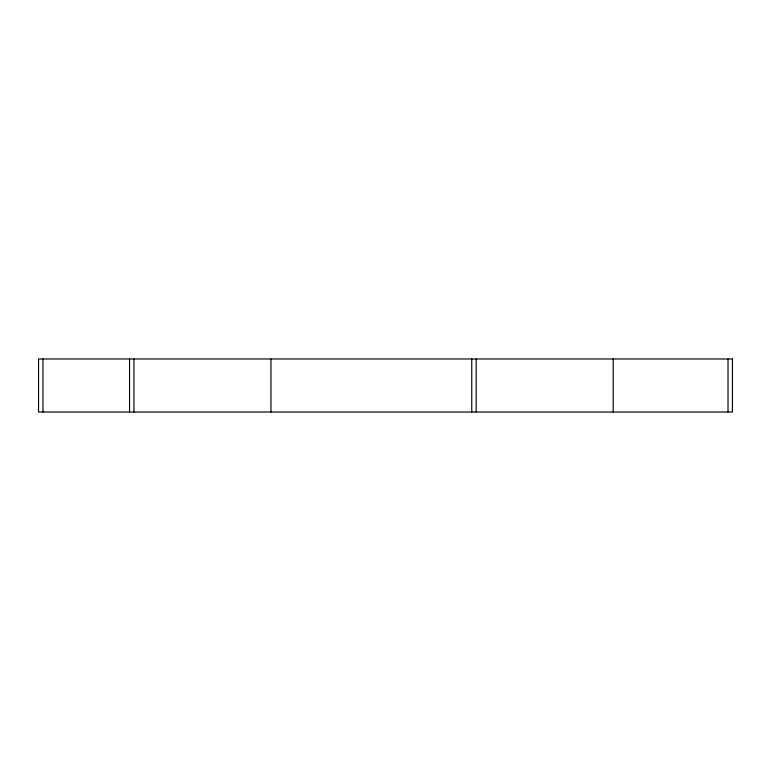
<?xml version="1.0" encoding="UTF-8"?>
<svg xmlns="http://www.w3.org/2000/svg" width="771" height="771" viewBox="0 0 771 771"><rect width="100%" height="100%" fill="white"/><g stroke="black" fill="none" stroke-linecap="round" stroke-linejoin="round"><path stroke-width="1.16" d="M728.026 358.978L728.026 412.022M613.186 358.978L613.186 412.022M476.17 358.978L476.17 412.022M471.756 358.978L471.756 412.022M270.978 358.978L270.978 412.022M133.961 358.978L133.961 412.022M129.547 358.978L129.547 412.022M42.974 358.978L42.974 412.022M732.45 358.978L38.55 358.978L38.55 412.022L732.45 412.022L732.45 358.978"/></g></svg>
